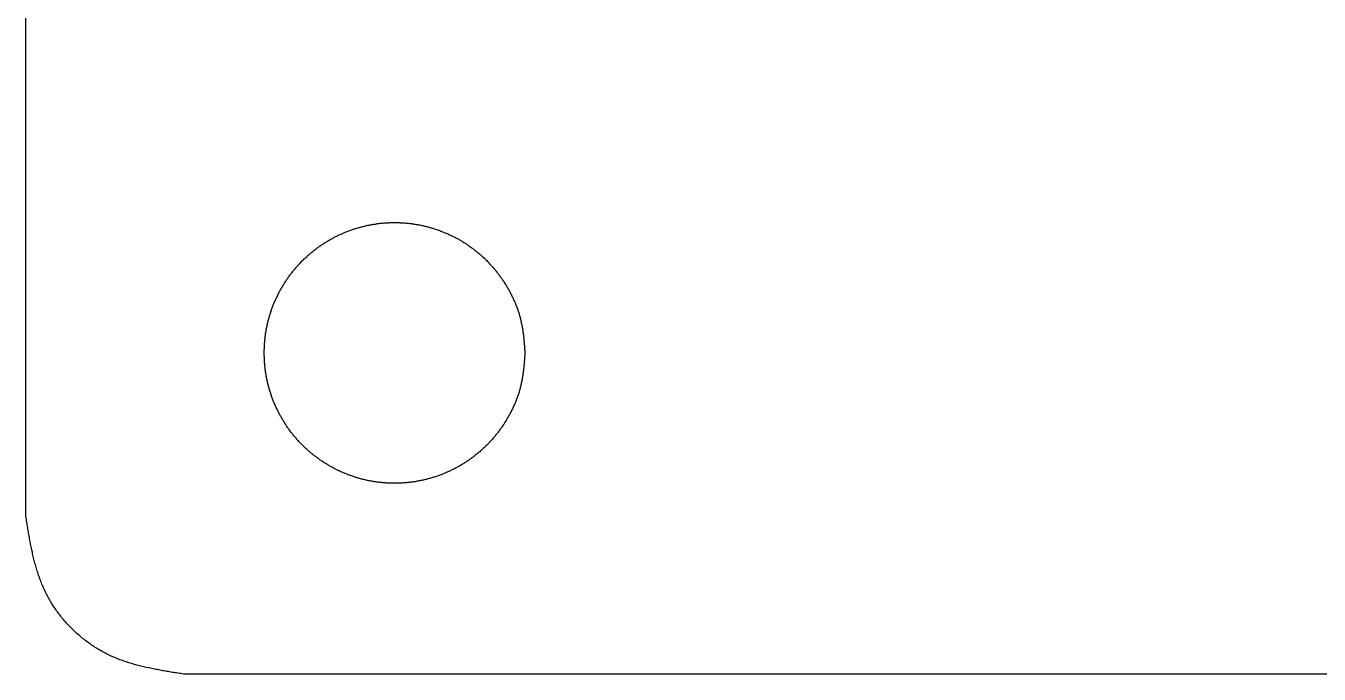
# Model space of a CAD drawing. Extents: x 63 to 788, y 423 to 1014.
# Drawn here: x 448.4 to 459.31, y 804.7 to 810.17 of the extents above; entities that cross this region are included whole.
import ezdxf

# ---------------------------------------------------------------- set-up
doc = ezdxf.new("R2010")
doc.units = 0
doc.header["$MEASUREMENT"] = 0
doc.layers.add('LAYER_1', color=7, linetype='CONTINUOUS')

msp = doc.modelspace()

# ---------------------------------------------------------------- linework, layer by layer
at = {"layer": 'LAYER_1', "color": 1}
for points in [[(459.452, 804.7, 0), (459.229, 804.7, 0), (459.006, 804.7, 0), (458.782, 804.7, 0), (458.559, 804.7, 0), (458.336, 804.7, 0), (458.112, 804.7, 0), (457.889, 804.7, 0), (457.666, 804.7, 0), (457.442, 804.7, 0), (457.219, 804.7, 0), (456.996, 804.7, 0), (456.772, 804.7, 0), (456.549, 804.7, 0), (456.325, 804.7, 0), (456.102, 804.7, 0), (455.879, 804.7, 0), (455.655, 804.7, 0), (455.432, 804.7, 0), (455.209, 804.7, 0), (454.985, 804.7, 0), (454.762, 804.7, 0), (454.539, 804.7, 0), (454.315, 804.7, 0), (454.092, 804.7, 0), (453.868, 804.7, 0), (453.645, 804.7, 0), (453.422, 804.7, 0), (453.198, 804.7, 0), (452.975, 804.7, 0), (452.752, 804.7, 0), (452.528, 804.7, 0), (452.305, 804.7, 0), (452.082, 804.7, 0), (451.858, 804.7, 0), (451.635, 804.7, 0), (451.412, 804.7, 0), (451.188, 804.7, 0), (450.965, 804.7, 0), (450.741, 804.7, 0), (450.518, 804.7, 0), (450.295, 804.7, 0), (450.071, 804.7, 0), (449.848, 804.7, 0), (449.73, 804.7, 0), (449.719, 804.702, 0), (449.707, 804.704, 0), (449.695, 804.706, 0), (449.684, 804.708, 0), (449.672, 804.71, 0), (449.66, 804.711, 0), (449.648, 804.713, 0), (449.637, 804.715, 0), (449.625, 804.717, 0), (449.613, 804.719, 0), (449.602, 804.721, 0), (449.59, 804.723, 0), (449.578, 804.725, 0), (449.567, 804.727, 0), (449.555, 804.729, 0), (449.543, 804.731, 0), (449.532, 804.733, 0), (449.52, 804.735, 0), (449.509, 804.738, 0), (449.497, 804.74, 0), (449.485, 804.742, 0), (449.474, 804.744, 0), (449.462, 804.747, 0), (449.451, 804.749, 0), (449.439, 804.752, 0), (449.428, 804.754, 0), (449.416, 804.757, 0), (449.405, 804.759, 0), (449.394, 804.762, 0), (449.382, 804.765, 0), (449.371, 804.767, 0), (449.36, 804.77, 0), (449.348, 804.773, 0), (449.337, 804.776, 0), (449.326, 804.779, 0), (449.315, 804.782, 0), (449.303, 804.786, 0), (449.292, 804.789, 0), (449.281, 804.792, 0), (449.27, 804.796, 0), (449.259, 804.799, 0), (449.248, 804.803, 0), (449.237, 804.807, 0), (449.226, 804.81, 0), (449.215, 804.814, 0), (449.204, 804.818, 0), (449.193, 804.822, 0), (449.182, 804.826, 0), (449.171, 804.831, 0), (449.161, 804.835, 0), (449.15, 804.839, 0), (449.139, 804.844, 0), (449.129, 804.849, 0), (449.118, 804.853, 0), (449.108, 804.858, 0), (449.097, 804.863, 0), (449.087, 804.868, 0), (449.076, 804.874, 0), (449.066, 804.879, 0), (449.055, 804.884, 0), (449.045, 804.89, 0), (449.035, 804.896, 0), (449.025, 804.901, 0), (449.015, 804.907, 0), (449.005, 804.913, 0), (448.995, 804.92, 0), (448.985, 804.926, 0), (448.975, 804.932, 0), (448.965, 804.939, 0), (448.955, 804.945, 0), (448.945, 804.952, 0), (448.936, 804.959, 0), (448.926, 804.966, 0), (448.916, 804.973, 0), (448.907, 804.98, 0), (448.898, 804.987, 0), (448.888, 804.994, 0), (448.879, 805.002, 0), (448.87, 805.009, 0), (448.861, 805.017, 0), (448.852, 805.025, 0), (448.843, 805.033, 0), (448.834, 805.04, 0), (448.825, 805.048, 0), (448.816, 805.056, 0), (448.807, 805.065, 0), (448.799, 805.073, 0), (448.79, 805.081, 0), (448.782, 805.09, 0), (448.774, 805.098, 0), (448.765, 805.107, 0), (448.757, 805.115, 0), (448.749, 805.124, 0), (448.741, 805.133, 0), (448.733, 805.142, 0), (448.725, 805.151, 0), (448.718, 805.16, 0), (448.71, 805.169, 0), (448.702, 805.178, 0), (448.695, 805.188, 0), (448.688, 805.197, 0), (448.681, 805.206, 0), (448.673, 805.216, 0), (448.666, 805.225, 0), (448.659, 805.235, 0), (448.653, 805.245, 0), (448.646, 805.254, 0), (448.639, 805.264, 0), (448.633, 805.274, 0), (448.626, 805.284, 0), (448.62, 805.294, 0), (448.614, 805.304, 0), (448.608, 805.314, 0), (448.602, 805.324, 0), (448.596, 805.334, 0), (448.59, 805.344, 0), (448.585, 805.355, 0), (448.579, 805.365, 0), (448.574, 805.375, 0), (448.569, 805.386, 0), (448.564, 805.396, 0), (448.559, 805.407, 0), (448.554, 805.417, 0), (448.549, 805.428, 0), (448.545, 805.439, 0), (448.54, 805.449, 0), (448.536, 805.46, 0), (448.531, 805.471, 0), (448.527, 805.482, 0), (448.523, 805.492, 0), (448.519, 805.503, 0), (448.515, 805.514, 0), (448.511, 805.525, 0), (448.507, 805.536, 0), (448.503, 805.547, 0), (448.5, 805.558, 0), (448.496, 805.569, 0), (448.493, 805.58, 0), (448.489, 805.591, 0), (448.486, 805.603, 0), (448.483, 805.614, 0), (448.48, 805.625, 0), (448.477, 805.636, 0), (448.474, 805.648, 0), (448.471, 805.659, 0), (448.468, 805.67, 0), (448.465, 805.682, 0), (448.462, 805.693, 0), (448.46, 805.704, 0), (448.457, 805.716, 0), (448.455, 805.727, 0), (448.452, 805.739, 0), (448.45, 805.75, 0), (448.447, 805.762, 0), (448.445, 805.773, 0), (448.443, 805.785, 0), (448.44, 805.796, 0), (448.438, 805.808, 0), (448.436, 805.819, 0), (448.434, 805.831, 0), (448.432, 805.843, 0), (448.43, 805.854, 0), (448.428, 805.866, 0), (448.425, 805.878, 0), (448.423, 805.889, 0), (448.422, 805.901, 0), (448.42, 805.913, 0), (448.418, 805.924, 0), (448.416, 805.936, 0), (448.414, 805.948, 0), (448.412, 805.959, 0), (448.41, 805.971, 0), (448.408, 805.983, 0), (448.406, 805.995, 0), (448.405, 806.006, 0), (448.403, 806.018, 0), (448.401, 806.03, 0), (448.4, 806.351, 0), (448.4, 807.003, 0), (448.4, 807.656, 0), (448.4, 808.309, 0), (448.4, 808.961, 0), (448.4, 809.614, 0), (448.4, 810.266, 0)], [(452.611, 807.41, 0), (452.61, 807.402, 0), (452.61, 807.394, 0), (452.609, 807.386, 0), (452.608, 807.378, 0), (452.608, 807.37, 0), (452.607, 807.362, 0), (452.607, 807.354, 0), (452.606, 807.346, 0), (452.605, 807.338, 0), (452.604, 807.33, 0), (452.604, 807.322, 0), (452.603, 807.314, 0), (452.602, 807.306, 0), (452.601, 807.298, 0), (452.601, 807.291, 0), (452.6, 807.283, 0), (452.599, 807.275, 0), (452.598, 807.267, 0), (452.597, 807.259, 0), (452.596, 807.251, 0), (452.595, 807.243, 0), (452.594, 807.235, 0), (452.593, 807.227, 0), (452.592, 807.219, 0), (452.59, 807.211, 0), (452.589, 807.203, 0), (452.588, 807.196, 0), (452.586, 807.188, 0), (452.585, 807.18, 0), (452.584, 807.172, 0), (452.582, 807.164, 0), (452.58, 807.156, 0), (452.579, 807.149, 0), (452.577, 807.141, 0), (452.575, 807.133, 0), (452.573, 807.125, 0), (452.571, 807.118, 0), (452.569, 807.11, 0), (452.567, 807.102, 0), (452.565, 807.095, 0), (452.563, 807.087, 0), (452.561, 807.079, 0), (452.558, 807.072, 0), (452.556, 807.064, 0), (452.553, 807.056, 0), (452.551, 807.049, 0), (452.548, 807.041, 0), (452.545, 807.034, 0), (452.543, 807.026, 0), (452.54, 807.019, 0), (452.537, 807.011, 0), (452.534, 807.004, 0), (452.531, 806.996, 0), (452.528, 806.989, 0), (452.525, 806.982, 0), (452.522, 806.974, 0), (452.518, 806.967, 0), (452.515, 806.96, 0), (452.512, 806.952, 0), (452.508, 806.945, 0), (452.505, 806.938, 0), (452.501, 806.931, 0), (452.498, 806.923, 0), (452.494, 806.916, 0), (452.49, 806.909, 0), (452.487, 806.902, 0), (452.483, 806.895, 0), (452.479, 806.888, 0), (452.475, 806.881, 0), (452.471, 806.874, 0), (452.467, 806.867, 0), (452.463, 806.86, 0), (452.459, 806.853, 0), (452.455, 806.846, 0), (452.451, 806.839, 0), (452.447, 806.832, 0), (452.442, 806.826, 0), (452.438, 806.819, 0), (452.434, 806.812, 0), (452.429, 806.805, 0), (452.425, 806.799, 0), (452.42, 806.792, 0), (452.416, 806.785, 0), (452.411, 806.779, 0), (452.407, 806.772, 0), (452.402, 806.766, 0), (452.397, 806.759, 0), (452.392, 806.753, 0), (452.388, 806.746, 0), (452.383, 806.74, 0), (452.378, 806.734, 0), (452.373, 806.728, 0), (452.368, 806.721, 0), (452.363, 806.715, 0), (452.358, 806.709, 0), (452.353, 806.703, 0), (452.348, 806.697, 0), (452.342, 806.69, 0), (452.337, 806.684, 0), (452.332, 806.678, 0), (452.327, 806.672, 0), (452.321, 806.667, 0), (452.316, 806.661, 0), (452.31, 806.655, 0), (452.305, 806.649, 0), (452.299, 806.643, 0), (452.294, 806.638, 0), (452.288, 806.632, 0), (452.282, 806.626, 0), (452.277, 806.621, 0), (452.271, 806.615, 0), (452.265, 806.61, 0), (452.259, 806.604, 0), (452.253, 806.599, 0), (452.247, 806.593, 0), (452.241, 806.588, 0), (452.235, 806.583, 0), (452.229, 806.577, 0), (452.223, 806.572, 0), (452.217, 806.567, 0), (452.211, 806.562, 0), (452.205, 806.557, 0), (452.199, 806.552, 0), (452.192, 806.547, 0), (452.186, 806.542, 0), (452.18, 806.537, 0), (452.173, 806.532, 0), (452.167, 806.527, 0), (452.16, 806.523, 0), (452.154, 806.518, 0), (452.147, 806.513, 0), (452.141, 806.509, 0), (452.134, 806.504, 0), (452.128, 806.5, 0), (452.121, 806.495, 0), (452.114, 806.491, 0), (452.108, 806.486, 0), (452.101, 806.482, 0), (452.094, 806.478, 0), (452.087, 806.474, 0), (452.08, 806.469, 0), (452.074, 806.465, 0), (452.067, 806.461, 0), (452.06, 806.457, 0), (452.053, 806.453, 0), (452.046, 806.449, 0), (452.039, 806.445, 0), (452.032, 806.442, 0), (452.025, 806.438, 0), (452.018, 806.434, 0), (452.01, 806.43, 0), (452.003, 806.427, 0), (451.996, 806.423, 0), (451.989, 806.42, 0), (451.982, 806.416, 0), (451.974, 806.413, 0), (451.967, 806.41, 0), (451.96, 806.406, 0), (451.953, 806.403, 0), (451.945, 806.4, 0), (451.938, 806.397, 0), (451.93, 806.394, 0), (451.923, 806.391, 0), (451.916, 806.388, 0), (451.908, 806.385, 0), (451.901, 806.382, 0), (451.893, 806.379, 0), (451.886, 806.376, 0), (451.878, 806.374, 0), (451.871, 806.371, 0), (451.863, 806.368, 0), (451.855, 806.366, 0), (451.848, 806.363, 0), (451.84, 806.361, 0), (451.832, 806.358, 0), (451.825, 806.356, 0), (451.817, 806.354, 0), (451.809, 806.352, 0), (451.802, 806.35, 0), (451.794, 806.347, 0), (451.786, 806.345, 0), (451.779, 806.343, 0), (451.771, 806.342, 0), (451.763, 806.34, 0), (451.755, 806.338, 0), (451.747, 806.336, 0), (451.74, 806.334, 0), (451.732, 806.333, 0), (451.724, 806.331, 0), (451.716, 806.33, 0), (451.708, 806.328, 0), (451.7, 806.327, 0), (451.692, 806.325, 0), (451.684, 806.324, 0), (451.676, 806.323, 0), (451.669, 806.322, 0), (451.661, 806.321, 0), (451.653, 806.32, 0), (451.645, 806.319, 0), (451.637, 806.318, 0), (451.629, 806.317, 0), (451.621, 806.316, 0), (451.613, 806.315, 0), (451.605, 806.314, 0), (451.597, 806.314, 0), (451.589, 806.313, 0), (451.581, 806.313, 0), (451.573, 806.312, 0), (451.565, 806.312, 0), (451.557, 806.311, 0), (451.549, 806.311, 0), (451.541, 806.311, 0), (451.533, 806.311, 0), (451.525, 806.311, 0), (451.517, 806.31, 0), (451.509, 806.31, 0), (451.501, 806.31, 0), (451.493, 806.311, 0), (451.485, 806.311, 0), (451.477, 806.311, 0), (451.469, 806.311, 0), (451.461, 806.312, 0), (451.453, 806.312, 0), (451.445, 806.312, 0), (451.437, 806.313, 0), (451.429, 806.313, 0), (451.421, 806.314, 0), (451.413, 806.315, 0), (451.405, 806.316, 0), (451.397, 806.316, 0), (451.389, 806.317, 0), (451.381, 806.318, 0), (451.373, 806.319, 0), (451.365, 806.32, 0), (451.357, 806.321, 0), (451.349, 806.322, 0), (451.341, 806.324, 0), (451.334, 806.325, 0), (451.326, 806.326, 0), (451.318, 806.328, 0), (451.31, 806.329, 0), (451.302, 806.33, 0), (451.294, 806.332, 0), (451.286, 806.334, 0), (451.278, 806.335, 0), (451.271, 806.337, 0), (451.263, 806.339, 0), (451.255, 806.341, 0), (451.247, 806.342, 0), (451.239, 806.344, 0), (451.232, 806.346, 0), (451.224, 806.349, 0), (451.216, 806.351, 0), (451.209, 806.353, 0), (451.201, 806.355, 0), (451.193, 806.357, 0), (451.185, 806.36, 0), (451.178, 806.362, 0), (451.17, 806.365, 0), (451.163, 806.367, 0), (451.155, 806.37, 0), (451.147, 806.372, 0), (451.14, 806.375, 0), (451.132, 806.378, 0), (451.125, 806.38, 0), (451.117, 806.383, 0), (451.11, 806.386, 0), (451.102, 806.389, 0), (451.095, 806.392, 0), (451.088, 806.395, 0), (451.08, 806.398, 0), (451.073, 806.401, 0), (451.066, 806.405, 0), (451.058, 806.408, 0), (451.051, 806.411, 0), (451.044, 806.415, 0), (451.036, 806.418, 0), (451.029, 806.421, 0), (451.022, 806.425, 0), (451.015, 806.429, 0), (451.008, 806.432, 0), (451.001, 806.436, 0), (450.994, 806.44, 0), (450.987, 806.443, 0), (450.98, 806.447, 0), (450.973, 806.451, 0), (450.966, 806.455, 0), (450.959, 806.459, 0), (450.952, 806.463, 0), (450.945, 806.467, 0), (450.938, 806.471, 0), (450.931, 806.476, 0), (450.924, 806.48, 0), (450.918, 806.484, 0), (450.911, 806.488, 0), (450.904, 806.493, 0), (450.898, 806.497, 0), (450.891, 806.502, 0), (450.884, 806.506, 0), (450.878, 806.511, 0), (450.871, 806.516, 0), (450.865, 806.52, 0), (450.858, 806.525, 0), (450.852, 806.53, 0), (450.845, 806.535, 0), (450.839, 806.539, 0), (450.833, 806.544, 0), (450.826, 806.549, 0), (450.82, 806.554, 0), (450.814, 806.559, 0), (450.808, 806.564, 0), (450.802, 806.57, 0), (450.796, 806.575, 0), (450.789, 806.58, 0), (450.783, 806.585, 0), (450.777, 806.591, 0), (450.772, 806.596, 0), (450.766, 806.601, 0), (450.76, 806.607, 0), (450.754, 806.612, 0), (450.748, 806.618, 0), (450.742, 806.623, 0), (450.737, 806.629, 0), (450.731, 806.635, 0), (450.725, 806.64, 0), (450.72, 806.646, 0), (450.714, 806.652, 0), (450.709, 806.658, 0), (450.703, 806.664, 0), (450.698, 806.67, 0), (450.692, 806.675, 0), (450.687, 806.681, 0), (450.682, 806.687, 0), (450.677, 806.694, 0), (450.671, 806.7, 0), (450.666, 806.706, 0), (450.661, 806.712, 0), (450.656, 806.718, 0), (450.651, 806.724, 0), (450.646, 806.731, 0), (450.641, 806.737, 0), (450.636, 806.743, 0), (450.631, 806.75, 0), (450.627, 806.756, 0), (450.622, 806.763, 0), (450.617, 806.769, 0), (450.613, 806.776, 0), (450.608, 806.782, 0), (450.603, 806.789, 0), (450.599, 806.795, 0), (450.594, 806.802, 0), (450.59, 806.809, 0), (450.586, 806.815, 0), (450.581, 806.822, 0), (450.577, 806.829, 0), (450.573, 806.836, 0), (450.569, 806.843, 0), (450.565, 806.849, 0), (450.561, 806.856, 0), (450.557, 806.863, 0), (450.553, 806.87, 0), (450.549, 806.877, 0), (450.545, 806.884, 0), (450.541, 806.891, 0), (450.537, 806.898, 0), (450.534, 806.906, 0), (450.53, 806.913, 0), (450.526, 806.92, 0), (450.523, 806.927, 0), (450.519, 806.934, 0), (450.516, 806.941, 0), (450.513, 806.949, 0), (450.509, 806.956, 0), (450.506, 806.963, 0), (450.503, 806.971, 0), (450.5, 806.978, 0), (450.496, 806.985, 0), (450.493, 806.993, 0), (450.49, 807, 0), (450.487, 807.008, 0), (450.484, 807.015, 0), (450.482, 807.023, 0), (450.479, 807.03, 0), (450.476, 807.038, 0), (450.473, 807.045, 0), (450.471, 807.053, 0), (450.468, 807.06, 0), (450.466, 807.068, 0), (450.463, 807.075, 0), (450.461, 807.083, 0), (450.458, 807.091, 0), (450.456, 807.098, 0), (450.454, 807.106, 0), (450.452, 807.114, 0), (450.45, 807.122, 0), (450.447, 807.129, 0), (450.445, 807.137, 0), (450.443, 807.145, 0), (450.442, 807.153, 0), (450.44, 807.16, 0), (450.438, 807.168, 0), (450.436, 807.176, 0), (450.435, 807.184, 0), (450.433, 807.192, 0), (450.431, 807.199, 0), (450.43, 807.207, 0), (450.428, 807.215, 0), (450.427, 807.223, 0), (450.426, 807.231, 0), (450.424, 807.239, 0), (450.423, 807.247, 0), (450.422, 807.255, 0), (450.421, 807.263, 0), (450.42, 807.271, 0), (450.419, 807.279, 0), (450.418, 807.287, 0), (450.417, 807.295, 0), (450.416, 807.302, 0), (450.415, 807.31, 0), (450.415, 807.318, 0), (450.414, 807.326, 0), (450.414, 807.334, 0), (450.413, 807.342, 0), (450.413, 807.35, 0), (450.412, 807.358, 0), (450.412, 807.366, 0), (450.412, 807.374, 0), (450.411, 807.382, 0), (450.411, 807.39, 0), (450.411, 807.398, 0), (450.411, 807.406, 0), (450.411, 807.414, 0), (450.411, 807.422, 0), (450.411, 807.43, 0), (450.411, 807.438, 0), (450.412, 807.446, 0), (450.412, 807.454, 0), (450.412, 807.462, 0), (450.413, 807.47, 0), (450.413, 807.478, 0), (450.414, 807.486, 0), (450.414, 807.494, 0), (450.415, 807.502, 0), (450.415, 807.51, 0), (450.416, 807.518, 0), (450.417, 807.526, 0), (450.418, 807.534, 0), (450.419, 807.542, 0), (450.42, 807.55, 0), (450.421, 807.558, 0), (450.422, 807.566, 0), (450.423, 807.574, 0), (450.424, 807.582, 0), (450.426, 807.59, 0), (450.427, 807.598, 0), (450.428, 807.606, 0), (450.43, 807.613, 0), (450.431, 807.621, 0), (450.433, 807.629, 0), (450.435, 807.637, 0), (450.436, 807.645, 0), (450.438, 807.653, 0), (450.44, 807.66, 0), (450.442, 807.668, 0), (450.443, 807.676, 0), (450.445, 807.684, 0), (450.447, 807.692, 0), (450.45, 807.699, 0), (450.452, 807.707, 0), (450.454, 807.715, 0), (450.456, 807.722, 0), (450.458, 807.73, 0), (450.461, 807.738, 0), (450.463, 807.745, 0), (450.466, 807.753, 0), (450.468, 807.761, 0), (450.471, 807.768, 0), (450.473, 807.776, 0), (450.476, 807.783, 0), (450.479, 807.791, 0), (450.482, 807.798, 0), (450.484, 807.806, 0), (450.487, 807.813, 0), (450.49, 807.821, 0), (450.493, 807.828, 0), (450.496, 807.836, 0), (450.5, 807.843, 0), (450.503, 807.85, 0), (450.506, 807.858, 0), (450.509, 807.865, 0), (450.513, 807.872, 0), (450.516, 807.879, 0), (450.519, 807.887, 0), (450.523, 807.894, 0), (450.526, 807.901, 0), (450.53, 807.908, 0), (450.534, 807.915, 0), (450.537, 807.922, 0), (450.541, 807.93, 0), (450.545, 807.937, 0), (450.549, 807.944, 0), (450.553, 807.951, 0), (450.557, 807.958, 0), (450.561, 807.964, 0), (450.565, 807.971, 0), (450.569, 807.978, 0), (450.573, 807.985, 0), (450.577, 807.992, 0), (450.581, 807.999, 0), (450.586, 808.005, 0), (450.59, 808.012, 0), (450.594, 808.019, 0), (450.599, 808.025, 0), (450.603, 808.032, 0), (450.608, 808.039, 0), (450.613, 808.045, 0), (450.617, 808.052, 0), (450.622, 808.058, 0), (450.627, 808.065, 0), (450.631, 808.071, 0), (450.636, 808.078, 0), (450.641, 808.084, 0), (450.646, 808.09, 0), (450.651, 808.096, 0), (450.656, 808.103, 0), (450.661, 808.109, 0), (450.666, 808.115, 0), (450.671, 808.121, 0), (450.677, 808.127, 0), (450.682, 808.133, 0), (450.687, 808.139, 0), (450.692, 808.145, 0), (450.698, 808.151, 0), (450.703, 808.157, 0), (450.709, 808.163, 0), (450.714, 808.169, 0), (450.72, 808.175, 0), (450.725, 808.18, 0), (450.731, 808.186, 0), (450.737, 808.192, 0), (450.742, 808.197, 0), (450.748, 808.203, 0), (450.754, 808.208, 0), (450.76, 808.214, 0), (450.766, 808.219, 0), (450.772, 808.225, 0), (450.777, 808.23, 0), (450.783, 808.236, 0), (450.789, 808.241, 0), (450.796, 808.246, 0), (450.802, 808.251, 0), (450.808, 808.256, 0), (450.814, 808.261, 0), (450.82, 808.266, 0), (450.826, 808.271, 0), (450.833, 808.276, 0), (450.839, 808.281, 0), (450.845, 808.286, 0), (450.852, 808.291, 0), (450.858, 808.296, 0), (450.865, 808.301, 0), (450.871, 808.305, 0), (450.878, 808.31, 0), (450.884, 808.314, 0), (450.891, 808.319, 0), (450.898, 808.323, 0), (450.904, 808.328, 0), (450.911, 808.332, 0), (450.918, 808.337, 0), (450.924, 808.341, 0), (450.931, 808.345, 0), (450.938, 808.349, 0), (450.945, 808.354, 0), (450.952, 808.358, 0), (450.959, 808.362, 0), (450.966, 808.366, 0), (450.973, 808.37, 0), (450.98, 808.374, 0), (450.987, 808.377, 0), (450.994, 808.381, 0), (451.001, 808.385, 0), (451.008, 808.389, 0), (451.015, 808.392, 0), (451.022, 808.396, 0), (451.029, 808.399, 0), (451.036, 808.403, 0), (451.044, 808.406, 0), (451.051, 808.41, 0), (451.058, 808.413, 0), (451.066, 808.416, 0), (451.073, 808.419, 0), (451.08, 808.423, 0), (451.088, 808.426, 0), (451.095, 808.429, 0), (451.102, 808.432, 0), (451.11, 808.435, 0), (451.117, 808.438, 0), (451.125, 808.44, 0), (451.132, 808.443, 0), (451.14, 808.446, 0), (451.147, 808.449, 0), (451.155, 808.451, 0), (451.163, 808.454, 0), (451.17, 808.456, 0), (451.178, 808.459, 0), (451.185, 808.461, 0), (451.193, 808.464, 0), (451.201, 808.466, 0), (451.209, 808.468, 0), (451.216, 808.47, 0), (451.224, 808.472, 0), (451.232, 808.474, 0), (451.239, 808.476, 0), (451.247, 808.478, 0), (451.255, 808.48, 0), (451.263, 808.482, 0), (451.271, 808.484, 0), (451.278, 808.486, 0), (451.286, 808.487, 0), (451.294, 808.489, 0), (451.302, 808.49, 0), (451.31, 808.492, 0), (451.318, 808.493, 0), (451.326, 808.495, 0), (451.334, 808.496, 0), (451.341, 808.497, 0), (451.349, 808.498, 0), (451.357, 808.5, 0), (451.365, 808.501, 0), (451.373, 808.502, 0), (451.381, 808.503, 0), (451.389, 808.504, 0), (451.397, 808.504, 0), (451.405, 808.505, 0), (451.413, 808.506, 0), (451.421, 808.507, 0), (451.429, 808.507, 0), (451.437, 808.508, 0), (451.445, 808.508, 0), (451.453, 808.509, 0), (451.461, 808.509, 0), (451.469, 808.51, 0), (451.477, 808.51, 0), (451.485, 808.51, 0), (451.493, 808.51, 0), (451.501, 808.51, 0), (451.509, 808.51, 0), (451.517, 808.51, 0), (451.525, 808.51, 0), (451.533, 808.51, 0), (451.541, 808.51, 0), (451.549, 808.51, 0), (451.557, 808.509, 0), (451.565, 808.509, 0), (451.573, 808.509, 0), (451.581, 808.508, 0), (451.589, 808.508, 0), (451.597, 808.507, 0), (451.605, 808.506, 0), (451.613, 808.506, 0), (451.621, 808.505, 0), (451.629, 808.504, 0), (451.637, 808.503, 0), (451.645, 808.502, 0), (451.653, 808.501, 0), (451.661, 808.5, 0), (451.669, 808.499, 0), (451.676, 808.498, 0), (451.684, 808.497, 0), (451.692, 808.495, 0), (451.7, 808.494, 0), (451.708, 808.493, 0), (451.716, 808.491, 0), (451.724, 808.49, 0), (451.732, 808.488, 0), (451.74, 808.486, 0), (451.747, 808.485, 0), (451.755, 808.483, 0), (451.763, 808.481, 0), (451.771, 808.479, 0), (451.779, 808.477, 0), (451.786, 808.475, 0), (451.794, 808.473, 0), (451.802, 808.471, 0), (451.809, 808.469, 0), (451.817, 808.467, 0), (451.825, 808.465, 0), (451.832, 808.462, 0), (451.84, 808.46, 0), (451.848, 808.458, 0), (451.855, 808.455, 0), (451.863, 808.453, 0), (451.871, 808.45, 0), (451.878, 808.447, 0), (451.886, 808.445, 0), (451.893, 808.442, 0), (451.901, 808.439, 0), (451.908, 808.436, 0), (451.916, 808.433, 0), (451.923, 808.43, 0), (451.93, 808.427, 0), (451.938, 808.424, 0), (451.945, 808.421, 0), (451.953, 808.418, 0), (451.96, 808.415, 0), (451.967, 808.411, 0), (451.974, 808.408, 0), (451.982, 808.405, 0), (451.989, 808.401, 0), (451.996, 808.398, 0), (452.003, 808.394, 0), (452.01, 808.39, 0), (452.018, 808.387, 0), (452.025, 808.383, 0), (452.032, 808.379, 0), (452.039, 808.375, 0), (452.046, 808.372, 0), (452.053, 808.368, 0), (452.06, 808.364, 0), (452.067, 808.36, 0), (452.074, 808.356, 0), (452.08, 808.352, 0), (452.087, 808.347, 0), (452.094, 808.343, 0), (452.101, 808.339, 0), (452.108, 808.335, 0), (452.114, 808.33, 0), (452.121, 808.326, 0), (452.128, 808.321, 0), (452.134, 808.317, 0), (452.141, 808.312, 0), (452.147, 808.308, 0), (452.154, 808.303, 0), (452.16, 808.298, 0), (452.167, 808.293, 0), (452.173, 808.289, 0), (452.18, 808.284, 0), (452.186, 808.279, 0), (452.192, 808.274, 0), (452.199, 808.269, 0), (452.205, 808.264, 0), (452.211, 808.259, 0), (452.217, 808.254, 0), (452.223, 808.249, 0), (452.229, 808.243, 0), (452.235, 808.238, 0), (452.241, 808.233, 0), (452.247, 808.228, 0), (452.253, 808.222, 0), (452.259, 808.217, 0), (452.265, 808.211, 0), (452.271, 808.206, 0), (452.277, 808.2, 0), (452.282, 808.195, 0), (452.288, 808.189, 0), (452.294, 808.183, 0), (452.299, 808.178, 0), (452.305, 808.172, 0), (452.31, 808.166, 0), (452.316, 808.16, 0), (452.321, 808.154, 0), (452.327, 808.148, 0), (452.332, 808.142, 0), (452.337, 808.136, 0), (452.342, 808.13, 0), (452.348, 808.124, 0), (452.353, 808.118, 0), (452.358, 808.112, 0), (452.363, 808.106, 0), (452.368, 808.1, 0), (452.373, 808.093, 0), (452.378, 808.087, 0), (452.383, 808.081, 0), (452.388, 808.074, 0), (452.392, 808.068, 0), (452.397, 808.061, 0), (452.402, 808.055, 0), (452.407, 808.049, 0), (452.411, 808.042, 0), (452.416, 808.035, 0), (452.42, 808.029, 0), (452.425, 808.022, 0), (452.429, 808.015, 0), (452.434, 808.009, 0), (452.438, 808.002, 0), (452.442, 807.995, 0), (452.447, 807.988, 0), (452.451, 807.982, 0), (452.455, 807.975, 0), (452.459, 807.968, 0), (452.463, 807.961, 0), (452.467, 807.954, 0), (452.471, 807.947, 0), (452.475, 807.94, 0), (452.479, 807.933, 0), (452.483, 807.926, 0), (452.487, 807.919, 0), (452.49, 807.912, 0), (452.494, 807.905, 0), (452.498, 807.897, 0), (452.501, 807.89, 0), (452.505, 807.883, 0), (452.508, 807.876, 0), (452.512, 807.869, 0), (452.515, 807.861, 0), (452.518, 807.854, 0), (452.522, 807.847, 0), (452.525, 807.839, 0), (452.528, 807.832, 0), (452.531, 807.824, 0), (452.534, 807.817, 0), (452.537, 807.81, 0), (452.54, 807.802, 0), (452.543, 807.795, 0), (452.545, 807.787, 0), (452.548, 807.78, 0), (452.551, 807.772, 0), (452.553, 807.764, 0), (452.556, 807.757, 0), (452.558, 807.749, 0), (452.561, 807.742, 0), (452.563, 807.734, 0), (452.565, 807.726, 0), (452.567, 807.719, 0), (452.569, 807.711, 0), (452.571, 807.703, 0), (452.573, 807.695, 0), (452.575, 807.688, 0), (452.577, 807.68, 0), (452.579, 807.672, 0), (452.58, 807.664, 0), (452.582, 807.657, 0), (452.584, 807.649, 0), (452.585, 807.641, 0), (452.586, 807.633, 0), (452.588, 807.625, 0), (452.589, 807.617, 0), (452.59, 807.61, 0), (452.592, 807.602, 0), (452.593, 807.594, 0), (452.594, 807.586, 0), (452.595, 807.578, 0), (452.596, 807.57, 0), (452.597, 807.562, 0), (452.598, 807.554, 0), (452.599, 807.546, 0), (452.6, 807.538, 0), (452.601, 807.53, 0), (452.601, 807.522, 0), (452.602, 807.514, 0), (452.603, 807.506, 0), (452.604, 807.498, 0), (452.604, 807.49, 0), (452.605, 807.482, 0), (452.606, 807.474, 0), (452.607, 807.466, 0), (452.607, 807.458, 0), (452.608, 807.45, 0), (452.608, 807.442, 0), (452.609, 807.434, 0), (452.61, 807.426, 0), (452.61, 807.418, 0), (452.611, 807.41, 0)]]:
    msp.add_polyline3d(points, dxfattribs=at)

doc.saveas('drawing.dxf')
